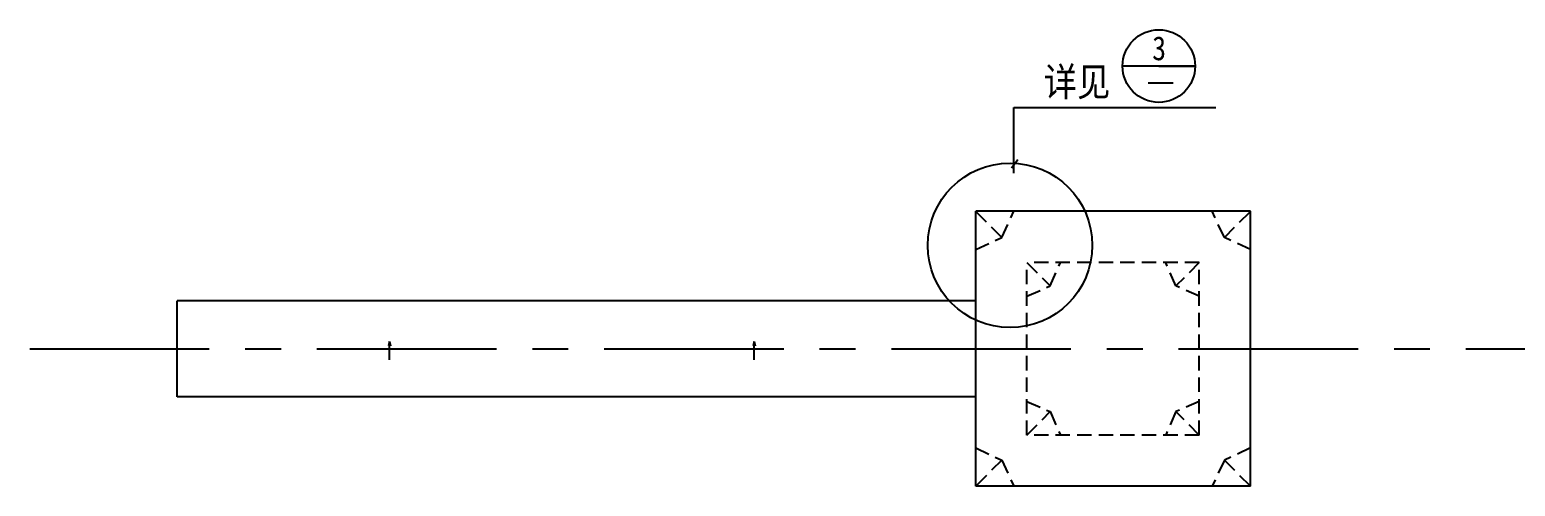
# Model space of a CAD drawing. Extents: x 817854 to 1613610, y 216963 to 404493.
# Drawn here: x 1558680 to 1574197, y 348818 to 353583 of the extents above; entities that cross this region are included whole.
import ezdxf

# ---------------------------------------------------------------- set-up
doc = ezdxf.new("R2010")
doc.units = 0
doc.header["$LTSCALE"] = 100
doc.linetypes.add('CENTER', pattern=[2, 1.25, -0.25, 0.25, -0.25])
doc.linetypes.add('HIDDEN', pattern=[0.375, 0.25, -0.125])
doc.layers.get('DEFPOINTS').update_dxf_attribs({"linetype": 'CONTINUOUS'})
doc.layers.add('INSERT', color=7, linetype='CONTINUOUS')
doc.layers.add('PUB_TITLE', color=4, linetype='CONTINUOUS')
doc.styles.add('SONG', font='SimSun.ttf', dxfattribs={"width": 0.8})

msp = doc.modelspace()

# ---------------------------------------------------------------- linework, layer by layer
at = {"layer": 'DEFPOINTS', "color": 0, "linetype": 'BYBLOCK'}
msp.add_point((1568560.7, 349265.9, -342.9), dxfattribs=at)
at = {"layer": 'INSERT', "color": 7}
for p, q in [((1570852.2, 353204.4), (1570085.9, 353204.4)), ((1570474, 353204.4), (1570852.2, 353204.4)), ((1570361.2, 353028.9), (1570622.8, 353028.9)), ((1568560.7, 348818, -342.9), (1568560.7, 351688, -342.9)), ((1571430.8, 351688, -342.9), (1568560.7, 351688, -342.9)), ((1571430.8, 348818, -342.9), (1571430.8, 351688, -342.9)), ((1562437.2, 350330), (1562427, 350282.6)), ((1562437.2, 350139), (1562437.2, 350330)), ((1562437.2, 350330), (1562447.4, 350282.6)), ((1566247.2, 350330), (1566237, 350282.6)), ((1566247.2, 350139), (1566247.2, 350330)), ((1566247.2, 350330), (1566257.4, 350282.6)), ((1571430.8, 348818, -342.9), (1568560.7, 348818, -342.9))]:
    msp.add_line(p, q, dxfattribs=at)
at = {"layer": 'INSERT', "color": 9}
for p, q in [((1568959.3, 352085.5), (1568959.3, 352770.1)), ((1568959.3, 352770.1), (1571070, 352770.1)), ((1568933.9, 352141.5), (1569000.1, 352227.8)), ((1560220.7, 349753, -342.9), (1560220.7, 350753, -342.9)), ((1568560.7, 350753, -342.9), (1560220.7, 350753, -342.9)), ((1568560.7, 349753, -342.9), (1560220.7, 349753, -342.9))]:
    msp.add_line(p, q, dxfattribs=at)
at = {"layer": 'INSERT', "color": 9, "linetype": 'HIDDEN', "ltscale": 6}
for p, q in [((1568833.4, 351415.3, -342.9), (1568560.7, 351688, -342.9)), ((1568833.4, 351415.3, -342.9), (1568960.7, 351688, -342.9)), ((1571158.1, 351415.3, -342.9), (1571030.8, 351688, -342.9)), ((1571158.1, 351415.3, -342.9), (1571430.8, 351688, -342.9)), ((1568560.7, 351288, -342.9), (1568833.4, 351415.3, -342.9)), ((1571430.8, 351288, -342.9), (1571158.1, 351415.3, -342.9)), ((1569095.7, 349353, -342.9), (1569095.7, 351153, -342.9)), ((1570895.7, 351153, -342.9), (1569095.7, 351153, -342.9)), ((1569095.7, 351153, -342.9), (1569339.7, 350909.1, -342.9)), ((1569339.7, 350909.1, -342.9), (1569445.7, 351153, -342.9)), ((1570651.8, 350909.1, -342.9), (1570545.7, 351153, -342.9)), ((1570895.7, 351153, -342.9), (1570651.8, 350909.1, -342.9)), ((1570895.7, 349353, -342.9), (1570895.7, 351153, -342.9)), ((1569095.7, 350803, -342.9), (1569339.7, 350909.1, -342.9)), ((1570895.7, 350803, -342.9), (1570651.8, 350909.1, -342.9)), ((1569095.7, 349703, -342.9), (1569339.7, 349596.9, -342.9)), ((1569095.7, 349353, -342.9), (1569339.7, 349596.9, -342.9)), ((1569339.7, 349596.9, -342.9), (1569445.7, 349353, -342.9)), ((1570651.8, 349596.9, -342.9), (1570545.7, 349353, -342.9)), ((1570895.7, 349703, -342.9), (1570651.8, 349596.9, -342.9)), ((1570895.7, 349353, -342.9), (1570651.8, 349596.9, -342.9)), ((1570895.7, 349353, -342.9), (1569095.7, 349353, -342.9)), ((1568560.7, 349218, -342.9), (1568833.4, 349090.7, -342.9)), ((1571430.8, 349218, -342.9), (1571158.1, 349090.7, -342.9)), ((1568833.4, 349090.7, -342.9), (1568560.7, 348818, -342.9)), ((1568833.4, 349090.7, -342.9), (1568960.7, 348818, -342.9)), ((1571158.1, 349090.7, -342.9), (1571030.8, 348818, -342.9)), ((1571158.1, 349090.7, -342.9), (1571430.8, 348818, -342.9))]:
    msp.add_line(p, q, dxfattribs=at)
at = {"layer": 'INSERT', "color": 21, "linetype": 'CENTER', "ltscale": 15}
msp.add_line((1558680.2, 350253, -342.9), (1602111.3, 350253, -342.9), dxfattribs=at)
at = {"layer": 'INSERT', "color": 7}
msp.add_circle((1570474, 353204.4), 379, dxfattribs=at)
at = {"layer": 'INSERT', "color": 2}
msp.add_circle((1568919.9, 351332.8), 859, dxfattribs=at)

# ---------------------------------------------------------------- texts
at = {"layer": 'PUB_TITLE', "color": 7, "ltscale": 1000, "style": 'SONG', "width": 0.85}
for s, height, p in [('3', 250, (1570404.7, 353265.2, -5142.8)), ('详见', 300, (1569271.3, 352890.1, -5142.8))]:
    msp.add_text(s, height=height, dxfattribs=at).set_placement(p)

doc.saveas('drawing.dxf')
